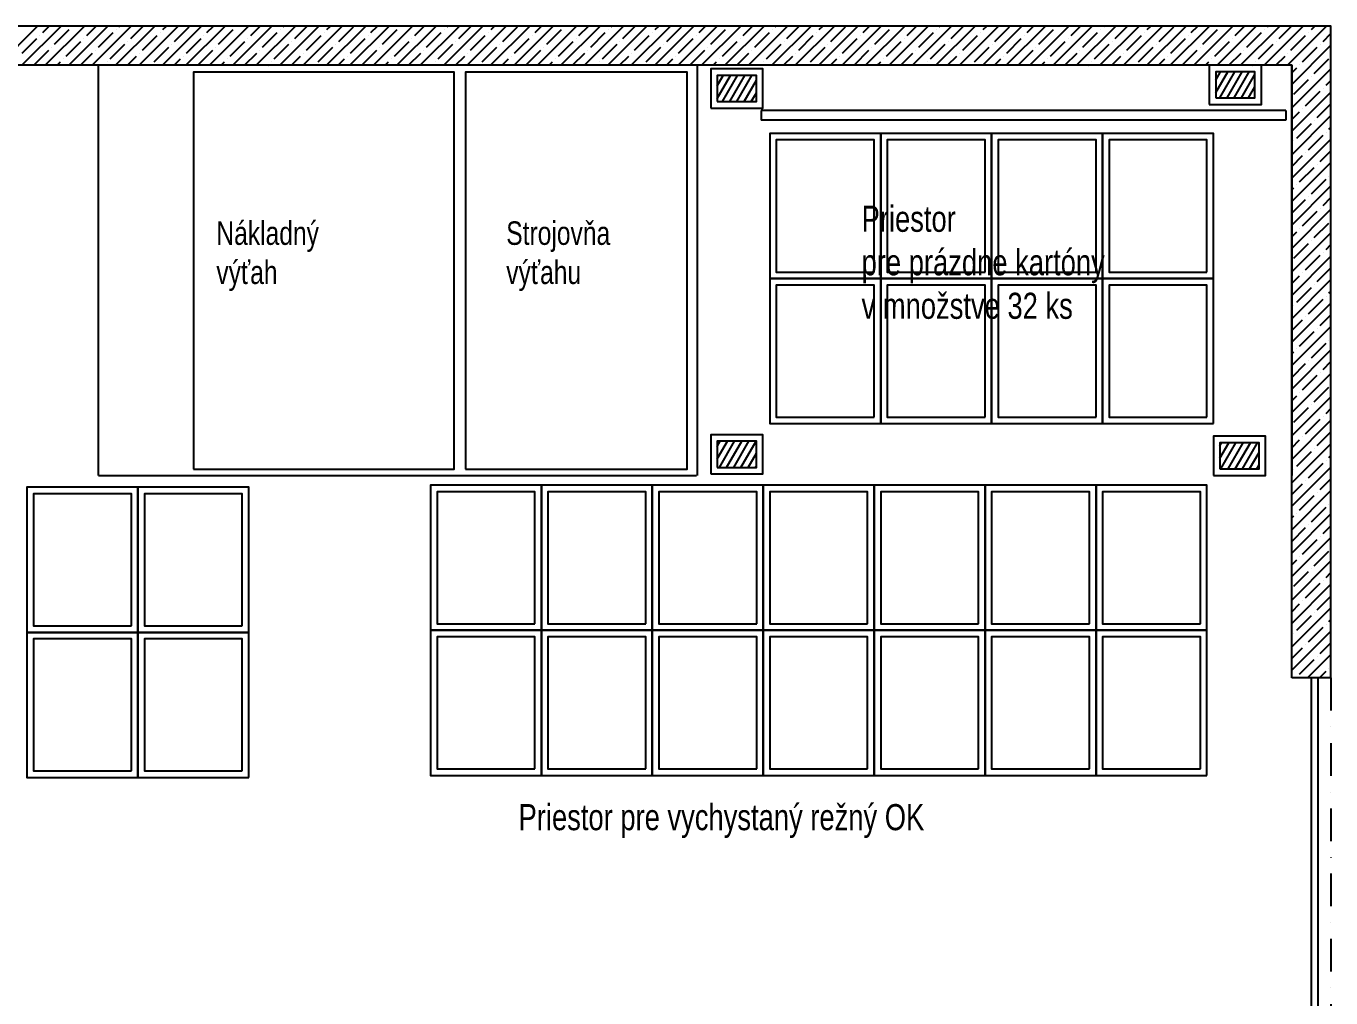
# Model space of a CAD drawing. Header units: millimetres. Extents: x -83 to 24392, y -301 to 14594.
# Drawn here: x 14393 to 24392, y 7146 to 14594 of the extents above; entities that cross this region are included whole.
import ezdxf

# ---------------------------------------------------------------- set-up
doc = ezdxf.new("R2010")
doc.units = ezdxf.units.MM
doc.header["$LTSCALE"] = 0.5
doc.linetypes.add('STRICHPUNKT', pattern=[1, 0.5, -0.25, 0, -0.25])
doc.layers.add('DUENN', color=3, linetype='Continuous')
doc.layers.add('P-2AA96A6E', color=7, linetype='Continuous')
doc.styles.get("Standard").update_dxf_attribs({"font": 'romans.shx', "width": 0.75})

# ---------------------------------------------------------------- blocks, each defined once
blk = doc.blocks.new('sklad OK')
at = {"layer": 'DUENN'}
h = blk.add_hatch(dxfattribs=at)
h.set_pattern_fill('ANSI31', color=0, scale=0.015, angle=15, style=0)
h.set_pattern_definition([(60, (257.947653, 209.260376), (-0.04124446, 0.0238125), [])])
h.paths.add_polyline_path([(314.9991, 251.2564), (315.2991, 251.2564), (315.2991, 251.4564), (314.9991, 251.4564)])
h.paths.add_polyline_path([(314.9991, 254.0593), (315.2991, 254.0593), (315.2991, 254.2593), (314.9991, 254.2593)])
h.paths.add_polyline_path([(318.8192, 254.0879), (319.1192, 254.0879), (319.1192, 254.2879), (318.8192, 254.2879)])
h.paths.add_polyline_path([(318.8519, 251.2449), (319.1519, 251.2449), (319.1519, 251.4449), (318.8519, 251.4449)])
at = {"color": 0}
for p, q in [((309.4909, 254.3379), (309.7909, 254.6379)), ((309.6705, 254.3379), (309.9705, 254.6379)), ((309.8311, 254.5882), (309.8807, 254.6379)), ((309.8501, 254.3379), (310.1501, 254.6379)), ((309.9209, 254.4984), (310.0331, 254.6107)), ((310.0297, 254.3379), (310.3297, 254.6379)), ((310.0556, 254.6331), (310.0556, 254.6331)), ((310.1678, 254.5658), (310.2399, 254.6379)), ((310.2093, 254.3379), (310.5093, 254.6379)), ((310.2576, 254.476), (310.3699, 254.5882)), ((310.389, 254.3379), (310.689, 254.6379)), ((310.3923, 254.6107), (310.3923, 254.6107)), ((310.4148, 254.6331), (310.4195, 254.6379)), ((310.5046, 254.5433), (310.5991, 254.6379)), ((310.5686, 254.3379), (310.8686, 254.6379)), ((310.7291, 254.5882), (310.7291, 254.5882)), ((310.7482, 254.3379), (311.0482, 254.6379)), ((310.7516, 254.6107), (310.7788, 254.6379)), ((310.8414, 254.5209), (310.9536, 254.6331)), ((310.9278, 254.3379), (311.2278, 254.6379)), ((311.0883, 254.5882), (311.138, 254.6379)), ((311.1074, 254.3379), (311.4074, 254.6379)), ((311.1781, 254.4984), (311.2904, 254.6107)), ((311.287, 254.3379), (311.587, 254.6379)), ((311.3128, 254.6331), (311.3128, 254.6331)), ((311.4251, 254.5658), (311.4972, 254.6379)), ((311.4666, 254.3379), (311.7666, 254.6379)), ((311.5149, 254.476), (311.6271, 254.5882)), ((311.6462, 254.3379), (311.9462, 254.6379)), ((311.6496, 254.6107), (311.6496, 254.6107)), ((311.672, 254.6331), (311.6768, 254.6379)), ((311.7618, 254.5433), (311.8564, 254.6379)), ((311.8258, 254.3379), (312.1258, 254.6379)), ((311.9863, 254.5882), (311.9863, 254.5882)), ((312.0054, 254.3379), (312.3054, 254.6379)), ((312.0088, 254.6107), (312.036, 254.6379)), ((312.0986, 254.5209), (312.2109, 254.6331)), ((312.185, 254.3379), (312.485, 254.6379)), ((312.3456, 254.5882), (312.3952, 254.6379)), ((312.3646, 254.3379), (312.6646, 254.6379)), ((312.4354, 254.4984), (312.5476, 254.6107)), ((312.5442, 254.3379), (312.8442, 254.6379)), ((312.5701, 254.6331), (312.5701, 254.6331)), ((312.6823, 254.5658), (312.7544, 254.6379)), ((312.7238, 254.3379), (313.0238, 254.6379)), ((312.7721, 254.476), (312.8844, 254.5882)), ((312.9034, 254.3379), (313.2034, 254.6379)), ((312.9068, 254.6107), (312.9068, 254.6107)), ((312.9293, 254.6331), (312.934, 254.6379)), ((313.0191, 254.5433), (313.1136, 254.6379)), ((313.083, 254.3379), (313.383, 254.6379)), ((313.2436, 254.5882), (313.2436, 254.5882)), ((313.2626, 254.3379), (313.5626, 254.6379)), ((313.266, 254.6107), (313.2932, 254.6379)), ((313.3558, 254.5209), (313.4681, 254.6331)), ((313.4422, 254.3379), (313.7422, 254.6379)), ((313.6028, 254.5882), (313.6524, 254.6379)), ((313.6218, 254.3379), (313.9218, 254.6379)), ((313.6926, 254.4984), (313.8048, 254.6107)), ((313.8014, 254.3379), (314.1014, 254.6379)), ((313.8273, 254.6331), (313.8273, 254.6331)), ((313.9395, 254.5658), (314.0116, 254.6379)), ((313.9811, 254.3379), (314.2811, 254.6379)), ((314.0294, 254.476), (314.1416, 254.5882)), ((314.1607, 254.3379), (314.4607, 254.6379)), ((314.1641, 254.6107), (314.1641, 254.6107)), ((314.1865, 254.6331), (314.1913, 254.6379)), ((314.2763, 254.5433), (314.3709, 254.6379)), ((314.3403, 254.3379), (314.6403, 254.6379)), ((314.5008, 254.5882), (314.5008, 254.5882)), ((314.5199, 254.3379), (314.8199, 254.6379)), ((314.5233, 254.6107), (314.5505, 254.6379)), ((314.6131, 254.5209), (314.7253, 254.6331)), ((314.6995, 254.3379), (314.9995, 254.6379)), ((314.86, 254.5882), (314.9097, 254.6379)), ((314.8791, 254.3379), (315.1791, 254.6379)), ((314.9498, 254.4984), (315.0621, 254.6107)), ((315.0587, 254.3379), (315.3587, 254.6379)), ((315.0845, 254.6331), (315.0845, 254.6331)), ((315.1968, 254.5658), (315.2689, 254.6379)), ((315.2383, 254.3379), (315.5383, 254.6379)), ((315.2866, 254.476), (315.3988, 254.5882)), ((315.4179, 254.3379), (315.7179, 254.6379)), ((315.4213, 254.6107), (315.4213, 254.6107)), ((315.4437, 254.6331), (315.4485, 254.6379)), ((315.5335, 254.5433), (315.6281, 254.6379)), ((315.5975, 254.3379), (315.8975, 254.6379)), ((315.7581, 254.5882), (315.7581, 254.5882)), ((315.7771, 254.3379), (316.0771, 254.6379)), ((315.7805, 254.6107), (315.8077, 254.6379)), ((315.8703, 254.5209), (315.9826, 254.6331)), ((315.9567, 254.3379), (316.2567, 254.6379)), ((316.1173, 254.5882), (316.1669, 254.6379)), ((316.1363, 254.3379), (316.4363, 254.6379)), ((316.2071, 254.4984), (316.3193, 254.6107)), ((316.3159, 254.3379), (316.6159, 254.6379)), ((316.3418, 254.6331), (316.3418, 254.6331)), ((316.454, 254.5658), (316.5261, 254.6379)), ((316.4955, 254.3379), (316.7955, 254.6379)), ((316.5438, 254.476), (316.6561, 254.5882)), ((316.6751, 254.3379), (316.9751, 254.6379)), ((316.6785, 254.6107), (316.6785, 254.6107)), ((316.701, 254.6331), (316.7057, 254.6379)), ((316.7908, 254.5433), (316.8853, 254.6379)), ((316.8547, 254.3379), (317.1547, 254.6379)), ((317.0153, 254.5882), (317.0153, 254.5882)), ((317.0343, 254.3379), (317.3343, 254.6379)), ((317.0377, 254.6107), (317.0649, 254.6379)), ((317.1275, 254.5209), (317.2398, 254.6331)), ((317.2139, 254.3379), (317.5139, 254.6379)), ((317.3745, 254.5882), (317.4241, 254.6379)), ((317.3936, 254.3379), (317.6936, 254.6379)), ((317.4643, 254.4984), (317.5766, 254.6107)), ((317.5732, 254.3379), (317.8732, 254.6379)), ((317.599, 254.6331), (317.599, 254.6331)), ((317.7113, 254.5658), (317.7834, 254.6379)), ((317.7528, 254.3379), (318.0528, 254.6379)), ((317.8011, 254.476), (317.9133, 254.5882)), ((317.9324, 254.3379), (318.2324, 254.6379)), ((317.9358, 254.6107), (317.9358, 254.6107)), ((317.9582, 254.6331), (317.963, 254.6379)), ((318.048, 254.5433), (318.1426, 254.6379)), ((318.112, 254.3379), (318.412, 254.6379)), ((318.2725, 254.5882), (318.2725, 254.5882)), ((318.2916, 254.3379), (318.5916, 254.6379)), ((318.295, 254.6107), (318.3222, 254.6379)), ((318.3848, 254.5209), (318.497, 254.6331)), ((318.4712, 254.3379), (318.7712, 254.6379)), ((318.6317, 254.5882), (318.6814, 254.6379)), ((318.6508, 254.3379), (318.9508, 254.6379)), ((318.7215, 254.4984), (318.8338, 254.6107)), ((318.8304, 254.3379), (319.1304, 254.6379)), ((318.8562, 254.6331), (318.8562, 254.6331)), ((318.9685, 254.5658), (319.0406, 254.6379)), ((319.01, 254.3379), (319.31, 254.6379)), ((319.0583, 254.476), (319.1705, 254.5882)), ((319.1896, 254.3379), (319.4896, 254.6379)), ((319.193, 254.6107), (319.193, 254.6107)), ((319.2155, 254.6331), (319.2202, 254.6379)), ((319.3053, 254.5433), (319.3998, 254.6379)), ((319.3692, 254.3379), (319.6692, 254.6379)), ((319.5298, 254.5882), (319.5298, 254.5882)), ((319.5522, 254.6107), (319.5794, 254.6379)), ((319.642, 254.5209), (319.7019, 254.5808)), ((309.6739, 254.4311), (309.7862, 254.5433)), ((309.8086, 254.5658), (309.8086, 254.5658)), ((309.8984, 254.476), (309.8984, 254.476)), ((310.0107, 254.4086), (310.1229, 254.5209)), ((310.1454, 254.5433), (310.1454, 254.5433)), ((310.3474, 254.3862), (310.4597, 254.4984)), ((310.4822, 254.5209), (310.4822, 254.5209)), ((310.5944, 254.4535), (310.7067, 254.5658)), ((310.6842, 254.3637), (310.7965, 254.476)), ((310.8189, 254.4984), (310.8189, 254.4984)), ((310.9312, 254.4311), (311.0434, 254.5433)), ((311.0659, 254.5658), (311.0659, 254.5658)), ((311.1557, 254.476), (311.1557, 254.476)), ((311.2679, 254.4086), (311.3802, 254.5209)), ((311.4026, 254.5433), (311.4026, 254.5433)), ((311.6047, 254.3862), (311.7169, 254.4984)), ((311.7394, 254.5209), (311.7394, 254.5209)), ((311.8516, 254.4535), (311.9639, 254.5658)), ((311.9414, 254.3637), (312.0537, 254.476)), ((312.0761, 254.4984), (312.0761, 254.4984)), ((312.1884, 254.4311), (312.3007, 254.5433)), ((312.3231, 254.5658), (312.3231, 254.5658)), ((312.4129, 254.476), (312.4129, 254.476)), ((312.5252, 254.4086), (312.6374, 254.5209)), ((312.6599, 254.5433), (312.6599, 254.5433)), ((312.8619, 254.3862), (312.9742, 254.4984)), ((312.9966, 254.5209), (312.9966, 254.5209)), ((313.1089, 254.4535), (313.2211, 254.5658)), ((313.1987, 254.3637), (313.3109, 254.476)), ((313.3334, 254.4984), (313.3334, 254.4984)), ((313.4456, 254.4311), (313.5579, 254.5433)), ((313.5803, 254.5658), (313.5803, 254.5658)), ((313.6701, 254.476), (313.6701, 254.476)), ((313.7824, 254.4086), (313.8946, 254.5209)), ((313.9171, 254.5433), (313.9171, 254.5433)), ((314.1192, 254.3862), (314.2314, 254.4984)), ((314.2539, 254.5209), (314.2539, 254.5209)), ((314.3661, 254.4535), (314.4784, 254.5658)), ((314.4559, 254.3637), (314.5682, 254.476)), ((314.5906, 254.4984), (314.5906, 254.4984)), ((314.7029, 254.4311), (314.8151, 254.5433)), ((314.8376, 254.5658), (314.8376, 254.5658)), ((314.9274, 254.476), (314.9274, 254.476)), ((315.0396, 254.4086), (315.1519, 254.5209)), ((315.1743, 254.5433), (315.1743, 254.5433)), ((315.3764, 254.3862), (315.4886, 254.4984)), ((315.5111, 254.5209), (315.5111, 254.5209)), ((315.6233, 254.4535), (315.7356, 254.5658)), ((315.7132, 254.3637), (315.8254, 254.476)), ((315.8479, 254.4984), (315.8479, 254.4984)), ((315.9601, 254.4311), (316.0724, 254.5433)), ((316.0948, 254.5658), (316.0948, 254.5658)), ((316.1846, 254.476), (316.1846, 254.476)), ((316.2969, 254.4086), (316.4091, 254.5209)), ((316.4316, 254.5433), (316.4316, 254.5433)), ((316.6336, 254.3862), (316.7459, 254.4984)), ((316.7683, 254.5209), (316.7683, 254.5209)), ((316.8806, 254.4535), (316.9928, 254.5658)), ((316.9704, 254.3637), (317.0826, 254.476)), ((317.1051, 254.4984), (317.1051, 254.4984)), ((317.2173, 254.4311), (317.3296, 254.5433)), ((317.352, 254.5658), (317.352, 254.5658)), ((317.4418, 254.476), (317.4418, 254.476)), ((317.5541, 254.4086), (317.6664, 254.5209)), ((317.6888, 254.5433), (317.6888, 254.5433)), ((317.8909, 254.3862), (318.0031, 254.4984)), ((318.0256, 254.5209), (318.0256, 254.5209)), ((318.1378, 254.4535), (318.2501, 254.5658)), ((318.2276, 254.3637), (318.3399, 254.476)), ((318.3623, 254.4984), (318.3623, 254.4984)), ((318.4746, 254.4311), (318.5868, 254.5433)), ((318.6093, 254.5658), (318.6093, 254.5658)), ((318.6991, 254.476), (318.6991, 254.476)), ((318.8113, 254.4086), (318.9236, 254.5209)), ((318.946, 254.5433), (318.946, 254.5433)), ((319.1481, 254.3862), (319.2604, 254.4984)), ((319.2828, 254.5209), (319.2828, 254.5209)), ((319.3951, 254.4535), (319.5073, 254.5658)), ((319.4019, 254.191), (319.7019, 254.491)), ((319.4849, 254.3637), (319.5971, 254.476)), ((319.6196, 254.4984), (319.6196, 254.4984)), ((309.7637, 254.3413), (309.876, 254.4535)), ((309.9882, 254.3862), (309.9882, 254.3862)), ((310.1195, 254.3379), (310.2127, 254.4311)), ((310.2352, 254.4535), (310.2352, 254.4535)), ((310.4788, 254.3379), (310.5495, 254.4086)), ((310.572, 254.4311), (310.572, 254.4311)), ((310.838, 254.3379), (310.8863, 254.3862)), ((310.9087, 254.4086), (310.9087, 254.4086)), ((311.021, 254.3413), (311.1332, 254.4535)), ((311.2455, 254.3862), (311.2455, 254.3862)), ((311.3768, 254.3379), (311.47, 254.4311)), ((311.4924, 254.4535), (311.4924, 254.4535)), ((311.736, 254.3379), (311.8067, 254.4086)), ((311.8292, 254.4311), (311.8292, 254.4311)), ((312.0952, 254.3379), (312.1435, 254.3862)), ((312.1659, 254.4086), (312.1659, 254.4086)), ((312.2782, 254.3413), (312.3905, 254.4535)), ((312.5027, 254.3862), (312.5027, 254.3862)), ((312.634, 254.3379), (312.7272, 254.4311)), ((312.7497, 254.4535), (312.7497, 254.4535)), ((312.9932, 254.3379), (313.064, 254.4086)), ((313.0864, 254.4311), (313.0864, 254.4311)), ((313.3524, 254.3379), (313.4007, 254.3862)), ((313.4232, 254.4086), (313.4232, 254.4086)), ((313.5354, 254.3413), (313.6477, 254.4535)), ((313.7599, 254.3862), (313.7599, 254.3862)), ((313.8913, 254.3379), (313.9845, 254.4311)), ((314.0069, 254.4535), (314.0069, 254.4535)), ((314.2505, 254.3379), (314.3212, 254.4086)), ((314.3437, 254.4311), (314.3437, 254.4311)), ((314.6097, 254.3379), (314.658, 254.3862)), ((314.6804, 254.4086), (314.6804, 254.4086)), ((314.7927, 254.3413), (314.9049, 254.4535)), ((315.0172, 254.3862), (315.0172, 254.3862)), ((315.1485, 254.3379), (315.2417, 254.4311)), ((315.2641, 254.4535), (315.2641, 254.4535)), ((315.5077, 254.3379), (315.5784, 254.4086)), ((315.6009, 254.4311), (315.6009, 254.4311)), ((315.8669, 254.3379), (315.9152, 254.3862)), ((315.9377, 254.4086), (315.9377, 254.4086)), ((316.0499, 254.3413), (316.1622, 254.4535)), ((316.2744, 254.3862), (316.2744, 254.3862)), ((316.4057, 254.3379), (316.4989, 254.4311)), ((316.5214, 254.4535), (316.5214, 254.4535)), ((316.7649, 254.3379), (316.8357, 254.4086)), ((316.8581, 254.4311), (316.8581, 254.4311)), ((317.1241, 254.3379), (317.1724, 254.3862)), ((317.1949, 254.4086), (317.1949, 254.4086)), ((317.3071, 254.3413), (317.4194, 254.4535)), ((317.5317, 254.3862), (317.5317, 254.3862)), ((317.663, 254.3379), (317.7562, 254.4311)), ((317.7786, 254.4535), (317.7786, 254.4535)), ((318.0222, 254.3379), (318.0929, 254.4086)), ((318.1154, 254.4311), (318.1154, 254.4311)), ((318.3814, 254.3379), (318.4297, 254.3862)), ((318.4521, 254.4086), (318.4521, 254.4086)), ((318.5644, 254.3413), (318.6766, 254.4535)), ((318.7889, 254.3862), (318.7889, 254.3862)), ((318.9202, 254.3379), (319.0134, 254.4311)), ((319.0358, 254.4535), (319.0358, 254.4535)), ((319.2794, 254.3379), (319.3502, 254.4086)), ((319.3726, 254.4311), (319.3726, 254.4311)), ((319.5747, 254.2739), (319.6869, 254.3862)), ((309.9399, 254.3379), (309.9658, 254.3637)), ((310.2589, 251.1949), (310.2589, 254.3379)), ((310.2991, 254.3379), (310.3025, 254.3413)), ((310.325, 254.3637), (310.325, 254.3637)), ((310.6618, 254.3413), (310.6618, 254.3413)), ((311.1972, 254.3379), (311.223, 254.3637)), ((311.5564, 254.3379), (311.5598, 254.3413)), ((311.5822, 254.3637), (311.5822, 254.3637)), ((311.919, 254.3413), (311.919, 254.3413)), ((312.4544, 254.3379), (312.4803, 254.3637)), ((312.8136, 254.3379), (312.817, 254.3413)), ((312.8395, 254.3637), (312.8395, 254.3637)), ((313.1762, 254.3413), (313.1762, 254.3413)), ((313.7116, 254.3379), (313.7375, 254.3637)), ((314.0709, 254.3379), (314.0743, 254.3413)), ((314.0967, 254.3637), (314.0967, 254.3637)), ((314.4335, 254.3413), (314.4335, 254.3413)), ((314.9689, 254.3379), (314.9947, 254.3637)), ((315.3281, 254.3379), (315.3315, 254.3413)), ((315.3539, 254.3637), (315.3539, 254.3637)), ((315.6907, 254.3413), (315.6907, 254.3413)), ((316.2261, 254.3379), (316.252, 254.3637)), ((316.5853, 254.3379), (316.5887, 254.3413)), ((316.6112, 254.3637), (316.6112, 254.3637)), ((316.9479, 254.3413), (316.9479, 254.3413)), ((317.4834, 254.3379), (317.5092, 254.3637)), ((317.8426, 254.3379), (317.846, 254.3413)), ((317.8684, 254.3637), (317.8684, 254.3637)), ((318.2052, 254.3413), (318.2052, 254.3413)), ((318.7406, 254.3379), (318.7664, 254.3637)), ((319.0998, 254.3379), (319.1032, 254.3413)), ((319.1256, 254.3637), (319.1256, 254.3637)), ((319.4019, 254.3379), (319.4019, 251.1949)), ((319.4019, 254.2808), (319.44, 254.3188)), ((319.4019, 254.0114), (319.7019, 254.3114)), ((319.4624, 254.3413), (319.4624, 254.3413)), ((319.4175, 254.1168), (319.5298, 254.229)), ((319.5522, 254.2515), (319.5522, 254.2515)), ((319.6645, 254.1841), (319.7019, 254.2216)), ((319.4019, 253.8318), (319.7019, 254.1318)), ((319.5073, 254.027), (319.6196, 254.1392)), ((319.642, 254.1617), (319.642, 254.1617)), ((319.4019, 253.9216), (319.4624, 253.9821)), ((319.4849, 254.0045), (319.4849, 254.0045)), ((319.5971, 253.9372), (319.7019, 254.042)), ((319.4019, 253.6522), (319.7019, 253.9522)), ((319.44, 253.78), (319.5522, 253.8922)), ((319.5747, 253.9147), (319.5747, 253.9147)), ((319.5298, 253.6902), (319.642, 253.8024)), ((319.6645, 253.8249), (319.6645, 253.8249)), ((319.6869, 253.8473), (319.7019, 253.8624)), ((319.4019, 253.4726), (319.7019, 253.7726)), ((319.4175, 253.7575), (319.4175, 253.7575)), ((319.6196, 253.6004), (319.7019, 253.6828)), ((319.4019, 253.5624), (319.4849, 253.6453)), ((319.4019, 253.293), (319.7019, 253.593)), ((319.5073, 253.6677), (319.5073, 253.6677)), ((319.5971, 253.5779), (319.5971, 253.5779)), ((319.4624, 253.4432), (319.5747, 253.5555)), ((319.6869, 253.4881), (319.6869, 253.4881)), ((319.4019, 253.1133), (319.7019, 253.4133)), ((319.4019, 253.3828), (319.4175, 253.3983)), ((319.44, 253.4208), (319.44, 253.4208)), ((319.5522, 253.3534), (319.6645, 253.4657)), ((319.4019, 253.2032), (319.5073, 253.3085)), ((319.5298, 253.331), (319.5298, 253.331)), ((319.642, 253.2636), (319.7019, 253.3235)), ((319.4019, 252.9337), (319.7019, 253.2337)), ((319.4849, 253.1065), (319.5971, 253.2187)), ((319.6196, 253.2412), (319.6196, 253.2412)), ((319.4624, 253.084), (319.4624, 253.084)), ((319.5747, 253.0167), (319.6869, 253.1289)), ((319.4019, 253.0235), (319.44, 253.0616)), ((319.4019, 252.7541), (319.7019, 253.0541)), ((319.5522, 252.9942), (319.5522, 252.9942)), ((319.4019, 252.5745), (319.7019, 252.8745)), ((319.4175, 252.8595), (319.5298, 252.9718)), ((319.5073, 252.7697), (319.6196, 252.882)), ((319.642, 252.9044), (319.642, 252.9044)), ((319.6645, 252.9269), (319.7019, 252.9643)), ((319.5971, 252.6799), (319.7019, 252.7847)), ((319.4019, 252.6643), (319.4624, 252.7248)), ((319.4019, 252.3949), (319.7019, 252.6949)), ((319.4849, 252.7473), (319.4849, 252.7473)), ((319.44, 252.5228), (319.5522, 252.635)), ((319.5747, 252.6575), (319.5747, 252.6575)), ((319.6869, 252.5901), (319.7019, 252.6051)), ((319.4019, 252.2153), (319.7019, 252.5153)), ((319.4175, 252.5003), (319.4175, 252.5003)), ((319.5298, 252.433), (319.642, 252.5452)), ((319.6645, 252.5677), (319.6645, 252.5677)), ((319.4019, 252.3051), (319.4849, 252.3881)), ((319.5073, 252.4105), (319.5073, 252.4105)), ((319.6196, 252.3432), (319.7019, 252.4255)), ((319.4019, 252.0357), (319.7019, 252.3357)), ((319.4624, 252.186), (319.5747, 252.2983)), ((319.5971, 252.3207), (319.5971, 252.3207)), ((319.5522, 252.0962), (319.6645, 252.2085)), ((319.6869, 252.2309), (319.6869, 252.2309)), ((319.4019, 251.8561), (319.7019, 252.1561)), ((319.4019, 252.1255), (319.4175, 252.1411)), ((319.44, 252.1635), (319.44, 252.1635)), ((319.5298, 252.0737), (319.5298, 252.0737)), ((319.4019, 251.9459), (319.5073, 252.0513)), ((319.4019, 251.6765), (319.7019, 251.9765)), ((319.6196, 251.9839), (319.6196, 251.9839)), ((319.642, 252.0064), (319.7019, 252.0663)), ((319.4849, 251.8492), (319.5971, 251.9615)), ((319.4019, 251.7663), (319.44, 251.8043)), ((319.4019, 251.4969), (319.7019, 251.7969)), ((319.4624, 251.8268), (319.4624, 251.8268)), ((319.5747, 251.7594), (319.6869, 251.8717)), ((319.4175, 251.6023), (319.5298, 251.7145)), ((319.5522, 251.737), (319.5522, 251.737)), ((319.6645, 251.6696), (319.7019, 251.7071)), ((319.4019, 251.3173), (319.7019, 251.6173)), ((319.5073, 251.5125), (319.6196, 251.6247)), ((319.642, 251.6472), (319.642, 251.6472)), ((319.4849, 251.49), (319.4849, 251.49)), ((319.5971, 251.4227), (319.7019, 251.5275)), ((319.4019, 251.4071), (319.4624, 251.4676)), ((319.4019, 251.1377), (319.7019, 251.4377)), ((319.44, 251.2655), (319.5522, 251.3778)), ((319.5747, 251.4002), (319.5747, 251.4002)), ((319.5298, 251.1757), (319.642, 251.288)), ((319.6645, 251.3104), (319.6645, 251.3104)), ((319.6869, 251.3329), (319.7019, 251.3479)), ((310.2589, 251.1949), (314.8412, 251.1949)), ((319.4019, 250.9581), (319.7019, 251.2581)), ((319.4175, 251.2431), (319.4175, 251.2431)), ((319.4019, 251.0479), (319.4849, 251.1308)), ((319.4019, 250.7785), (319.7019, 251.0785)), ((319.5073, 251.1533), (319.5073, 251.1533)), ((319.6196, 251.0859), (319.7019, 251.1683)), ((319.4624, 250.9288), (319.5747, 251.041)), ((319.5971, 251.0635), (319.5971, 251.0635)), ((319.6869, 250.9737), (319.6869, 250.9737)), ((319.4019, 250.5989), (319.7019, 250.8989)), ((319.4019, 250.8683), (319.4175, 250.8839)), ((319.44, 250.9063), (319.44, 250.9063)), ((319.5522, 250.839), (319.6645, 250.9512)), ((319.4019, 250.6887), (319.5073, 250.7941)), ((319.5298, 250.8165), (319.5298, 250.8165)), ((319.642, 250.7492), (319.7019, 250.8091)), ((319.4019, 250.4193), (319.7019, 250.7193)), ((319.4849, 250.592), (319.5971, 250.7043)), ((319.6196, 250.7267), (319.6196, 250.7267)), ((319.5747, 250.5022), (319.6869, 250.6145)), ((319.4019, 250.5091), (319.44, 250.5471)), ((319.4019, 250.2397), (319.7019, 250.5397)), ((319.4624, 250.5696), (319.4624, 250.5696)), ((319.5522, 250.4798), (319.5522, 250.4798)), ((319.4175, 250.345), (319.5298, 250.4573)), ((319.642, 250.3899), (319.642, 250.3899)), ((319.6645, 250.4124), (319.7019, 250.4499)), ((319.4019, 250.0601), (319.7019, 250.3601)), ((319.5073, 250.2552), (319.6196, 250.3675)), ((319.4019, 250.1499), (319.4624, 250.2103)), ((319.4019, 249.8805), (319.7019, 250.1805)), ((319.4849, 250.2328), (319.4849, 250.2328)), ((319.5971, 250.1654), (319.7019, 250.2703)), ((319.44, 250.0083), (319.5522, 250.1205)), ((319.5747, 250.143), (319.5747, 250.143)), ((319.6869, 250.0756), (319.7019, 250.0907)), ((319.4019, 249.7009), (319.7019, 250.0009)), ((319.4175, 249.9858), (319.4175, 249.9858)), ((319.5298, 249.9185), (319.642, 250.0307)), ((319.6645, 250.0532), (319.6645, 250.0532)), ((319.4019, 249.7907), (319.4849, 249.8736)), ((319.5073, 249.896), (319.5073, 249.896)), ((319.6196, 249.8287), (319.7019, 249.911)), ((319.4624, 249.6715), (319.5747, 249.7838)), ((319.5235, 249.6429), (319.7019, 249.8212)), ((319.5971, 249.8062), (319.5971, 249.8062)), ((319.6133, 249.6429), (319.6645, 249.694)), ((319.6869, 249.7164), (319.6869, 249.7164)), ((319.7019, 249.6429), (319.4019, 249.6429)), ((319.44, 249.6491), (319.44, 249.6491)), ((319.5519, 249.6429), (319.5519, 245.6429)), ((319.6019, 249.6429), (319.6019, 245.6429))]:
    blk.add_line(p, q, dxfattribs=at)
at = {"color": 0, "linetype": 'STRICHPUNKT'}
blk.add_line((319.7019, 249.6429), (319.7019, 245.6429), dxfattribs=at)
at = {"color": 0}
for points in [[(319.7019, 249.6429), (319.7019, 254.6379), (306.0589, 254.6379)], [(319.4019, 249.6429), (319.4019, 254.3379), (306.0589, 254.3379)]]:
    blk.add_lwpolyline(points, dxfattribs=at)
at = {"layer": 'DUENN', "color": 0}
for p, q in [((314.8481, 251.1949), (314.8481, 254.3336)), ((319.3692, 254.3379), (318.7692, 254.3379)), ((319.3559, 253.992), (315.3358, 253.992)), ((315.3358, 253.992), (315.3358, 253.9177)), ((319.3559, 253.992), (319.3559, 253.9177)), ((319.3559, 253.9177), (315.3358, 253.9177))]:
    blk.add_line(p, q, dxfattribs=at)
for points in [[(310.9846, 251.2418), (312.9846, 251.2418), (312.9846, 254.2848), (310.9846, 254.2848)], [(313.0691, 251.2415), (314.7691, 251.2415), (314.7691, 254.2845), (313.0691, 254.2845)], [(314.9491, 254.0093), (315.3491, 254.0093), (315.3491, 254.3093), (314.9491, 254.3093)], [(318.7692, 254.0379), (319.1692, 254.0379), (319.1692, 254.3379), (318.7692, 254.3379)], [(318.8192, 254.0879), (319.1192, 254.0879), (319.1192, 254.2879), (318.8192, 254.2879)], [(314.9991, 254.0593), (315.2991, 254.0593), (315.2991, 254.2593), (314.9991, 254.2593)], [(316.2519, 252.7031), (316.2519, 253.8151), (315.4019, 253.8151), (315.4019, 252.7031)], [(317.1019, 252.7031), (317.1019, 253.8151), (316.2519, 253.8151), (316.2519, 252.7031)], [(317.9519, 252.7031), (317.9519, 253.8151), (317.1019, 253.8151), (317.1019, 252.7031)], [(318.8019, 252.7031), (318.8019, 253.8151), (317.9519, 253.8151), (317.9519, 252.7031)], [(316.2019, 252.7531), (316.2019, 253.7651), (315.4519, 253.7651), (315.4519, 252.7531)], [(317.0519, 252.7531), (317.0519, 253.7651), (316.3019, 253.7651), (316.3019, 252.7531)], [(317.9019, 252.7531), (317.9019, 253.7651), (317.1519, 253.7651), (317.1519, 252.7531)], [(318.7519, 252.7531), (318.7519, 253.7651), (318.0019, 253.7651), (318.0019, 252.7531)], [(316.2519, 251.5911), (316.2519, 252.7031), (315.4019, 252.7031), (315.4019, 251.5911)], [(317.1019, 251.5911), (317.1019, 252.7031), (316.2519, 252.7031), (316.2519, 251.5911)], [(317.9519, 251.5911), (317.9519, 252.7031), (317.1019, 252.7031), (317.1019, 251.5911)], [(318.8019, 251.5911), (318.8019, 252.7031), (317.9519, 252.7031), (317.9519, 251.5911)], [(316.2019, 251.6411), (316.2019, 252.6531), (315.4519, 252.6531), (315.4519, 251.6411)], [(317.0519, 251.6411), (317.0519, 252.6531), (316.3019, 252.6531), (316.3019, 251.6411)], [(317.9019, 251.6411), (317.9019, 252.6531), (317.1519, 252.6531), (317.1519, 251.6411)], [(318.7519, 251.6411), (318.7519, 252.6531), (318.0019, 252.6531), (318.0019, 251.6411)], [(314.9491, 251.2064), (315.3491, 251.2064), (315.3491, 251.5064), (314.9491, 251.5064)], [(318.8019, 251.1949), (319.2019, 251.1949), (319.2019, 251.4949), (318.8019, 251.4949)], [(314.9991, 251.2564), (315.2991, 251.2564), (315.2991, 251.4564), (314.9991, 251.4564)], [(318.8519, 251.2449), (319.1519, 251.2449), (319.1519, 251.4449), (318.8519, 251.4449)], [(310.5596, 249.9917), (310.5596, 251.1037), (309.7096, 251.1037), (309.7096, 249.9917)], [(311.4096, 249.9917), (311.4096, 251.1037), (310.5596, 251.1037), (310.5596, 249.9917)], [(313.6519, 250.0077), (313.6519, 251.1197), (312.8019, 251.1197), (312.8019, 250.0077)], [(314.5019, 250.0077), (314.5019, 251.1197), (313.6519, 251.1197), (313.6519, 250.0077)], [(315.3519, 250.0077), (315.3519, 251.1197), (314.5019, 251.1197), (314.5019, 250.0077)], [(316.2019, 250.0077), (316.2019, 251.1197), (315.3519, 251.1197), (315.3519, 250.0077)], [(317.0519, 250.0077), (317.0519, 251.1197), (316.2019, 251.1197), (316.2019, 250.0077)], [(317.9019, 250.0077), (317.9019, 251.1197), (317.0519, 251.1197), (317.0519, 250.0077)], [(318.7519, 250.0077), (318.7519, 251.1197), (317.9019, 251.1197), (317.9019, 250.0077)], [(310.5096, 250.0417), (310.5096, 251.0537), (309.7596, 251.0537), (309.7596, 250.0417)], [(311.3596, 250.0417), (311.3596, 251.0537), (310.6096, 251.0537), (310.6096, 250.0417)], [(313.6019, 250.0577), (313.6019, 251.0697), (312.8519, 251.0697), (312.8519, 250.0577)], [(314.4519, 250.0577), (314.4519, 251.0697), (313.7019, 251.0697), (313.7019, 250.0577)], [(315.3019, 250.0577), (315.3019, 251.0697), (314.5519, 251.0697), (314.5519, 250.0577)], [(316.1519, 250.0577), (316.1519, 251.0697), (315.4019, 251.0697), (315.4019, 250.0577)], [(317.0019, 250.0577), (317.0019, 251.0697), (316.2519, 251.0697), (316.2519, 250.0577)], [(317.8519, 250.0577), (317.8519, 251.0697), (317.1019, 251.0697), (317.1019, 250.0577)], [(318.7019, 250.0577), (318.7019, 251.0697), (317.9519, 251.0697), (317.9519, 250.0577)], [(310.5596, 248.8797), (310.5596, 249.9917), (309.7096, 249.9917), (309.7096, 248.8797)], [(311.4096, 248.8797), (311.4096, 249.9917), (310.5596, 249.9917), (310.5596, 248.8797)], [(313.6519, 248.8957), (313.6519, 250.0077), (312.8019, 250.0077), (312.8019, 248.8957)], [(314.5019, 248.8957), (314.5019, 250.0077), (313.6519, 250.0077), (313.6519, 248.8957)], [(315.3519, 248.8957), (315.3519, 250.0077), (314.5019, 250.0077), (314.5019, 248.8957)], [(316.2019, 248.8957), (316.2019, 250.0077), (315.3519, 250.0077), (315.3519, 248.8957)], [(317.0519, 248.8957), (317.0519, 250.0077), (316.2019, 250.0077), (316.2019, 248.8957)], [(317.9019, 248.8957), (317.9019, 250.0077), (317.0519, 250.0077), (317.0519, 248.8957)], [(318.7519, 248.8957), (318.7519, 250.0077), (317.9019, 250.0077), (317.9019, 248.8957)], [(310.5096, 248.9297), (310.5096, 249.9417), (309.7596, 249.9417), (309.7596, 248.9297)], [(311.3596, 248.9297), (311.3596, 249.9417), (310.6096, 249.9417), (310.6096, 248.9297)], [(313.6019, 248.9457), (313.6019, 249.9577), (312.8519, 249.9577), (312.8519, 248.9457)], [(314.4519, 248.9457), (314.4519, 249.9577), (313.7019, 249.9577), (313.7019, 248.9457)], [(315.3019, 248.9457), (315.3019, 249.9577), (314.5519, 249.9577), (314.5519, 248.9457)], [(316.1519, 248.9457), (316.1519, 249.9577), (315.4019, 249.9577), (315.4019, 248.9457)], [(317.0019, 248.9457), (317.0019, 249.9577), (316.2519, 249.9577), (316.2519, 248.9457)], [(317.8519, 248.9457), (317.8519, 249.9577), (317.1019, 249.9577), (317.1019, 248.9457)], [(318.7019, 248.9457), (318.7019, 249.9577), (317.9519, 249.9577), (317.9519, 248.9457)]]:
    blk.add_lwpolyline(points, close=True, dxfattribs=at)
at = {"color": 0, "char_height": 0.2, "attachment_point": 1}
for s, insert, width in [('{\\fArial|b0|i0|c238|p34;Priestor \\Ppre prázdne kartóny\\Pv množstve 32 ks}', (316.1055, 253.2613), 7.414697), ('{\\fArial|b0|i0|c0|p34;P\\fArial|b0|i0|c238|p34;riestor pre vychystaný režný OK  }', (313.4768, 248.6757), 4.59164)]:
    blk.add_mtext(s, dxfattribs=dict(at, insert=insert, width=width))
at = {"color": 0, "char_height": 0.18, "attachment_point": 1}
for s, insert in [('{\\fArial|b0|i0|c238|p34;Nákladný \\Pvýťah}', (311.1609, 253.1413)), ('{\\fArial|b0|i0|c238|p34;Strojovňa \\Pvýťahu}', (313.3824, 253.1413))]:
    blk.add_mtext(s, dxfattribs=dict(at, insert=insert))

msp = doc.modelspace()

# ---------------------------------------------------------------- block references
at = {"layer": 'P-2AA96A6E', "color": 202, "linetype": 'Continuous', "lineweight": 20, "xscale": 1000, "yscale": 1000, "zscale": 1000}
msp.add_blockref('sklad OK', (-295309.9, -240043.9), dxfattribs=at)

doc.saveas('drawing.dxf')
